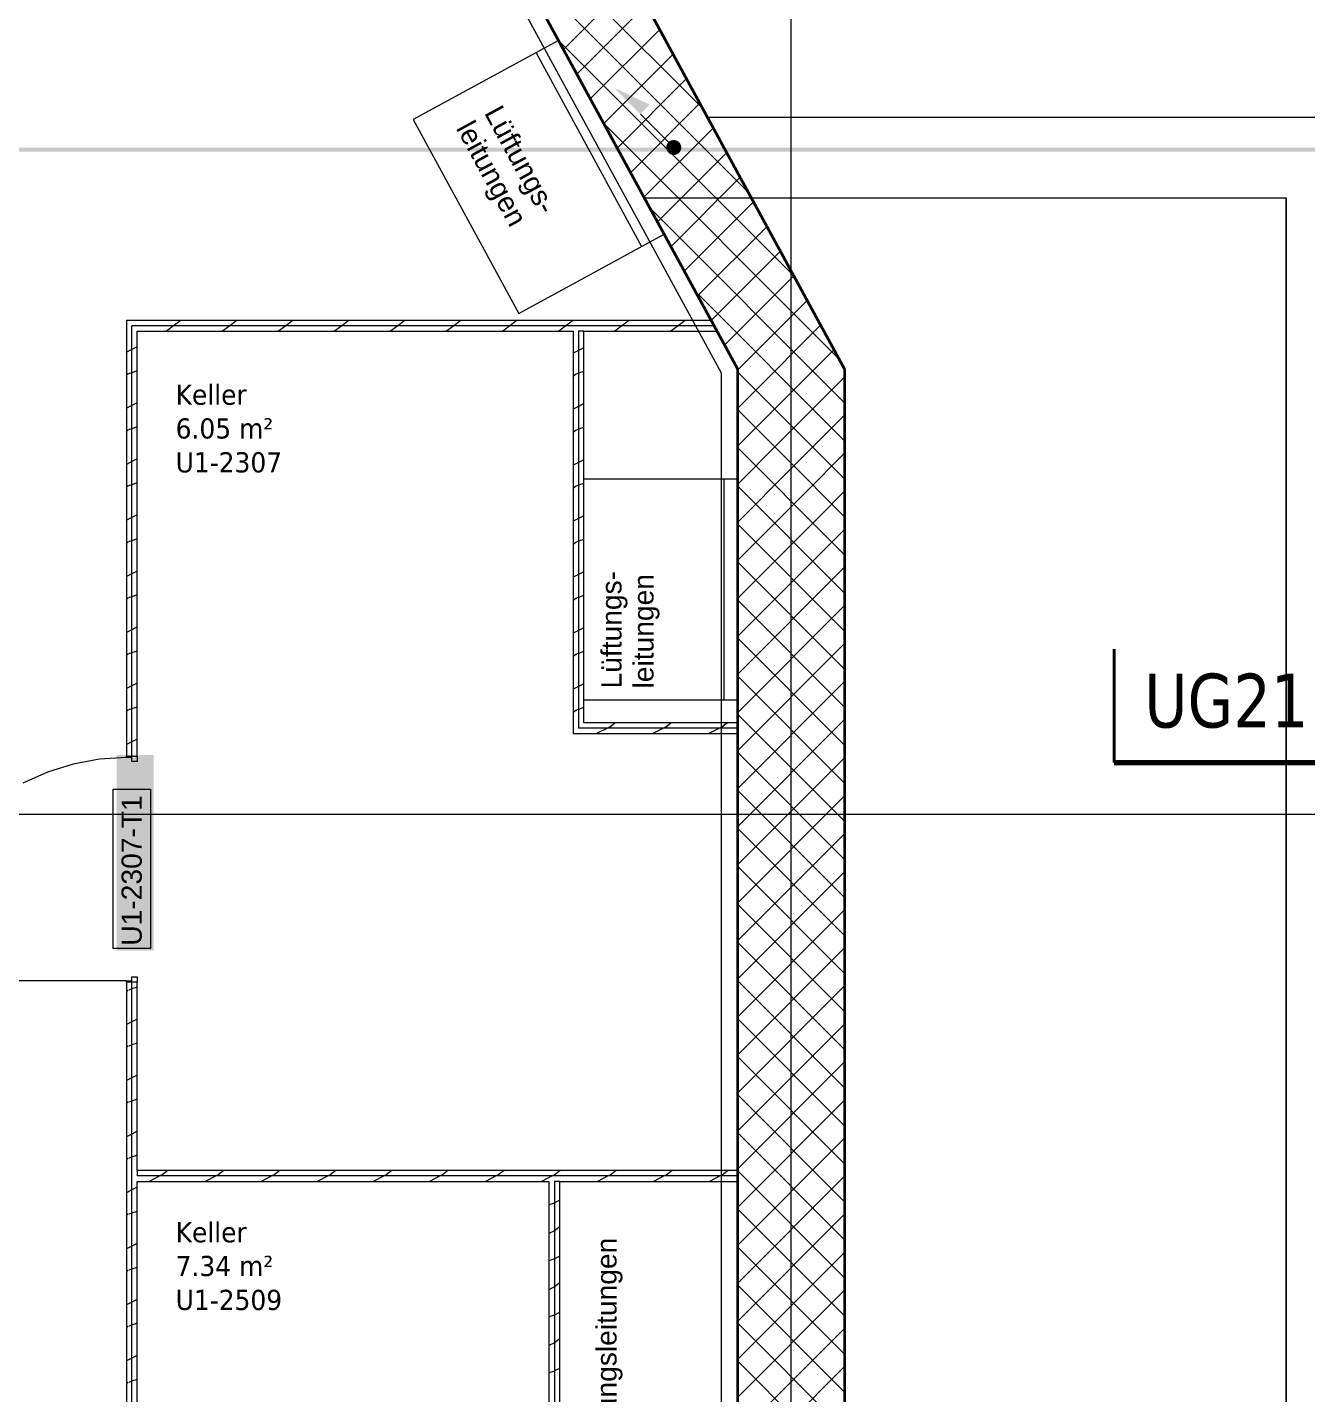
# Model space of a CAD drawing. Extents: x -1132 to 613, y -233 to 616.
# Drawn here: x -915.4 to -820.3, y 49.5 to 151.1 of the extents above; entities that cross this region are included whole.
import ezdxf
from ezdxf.lldxf.tags import DXFTag

# ---------------------------------------------------------------- set-up
doc = ezdxf.new("R2010")
doc.units = 0
doc.layers.get('0').update_dxf_attribs({"lineweight": 13})
for name, color, linetype, lineweight in [('A-AREA-____-IDEN', 7, 'Continuous', 5), ('A-DETL-____-HDLN', 7, '_Verdeckte Linien_', 9), ('A-DOOR-____-IDEN', 7, 'Continuous', 5), ('A-DOOR-FRAM-MCUT', 7, 'Continuous', 9), ('A-DOOR-OPNG-OTLN', 7, 'Continuous', 9), ('A-FLOR-____-OTLN', 7, 'Continuous', 9), ('A-FLOR-____-OVHD', 7, 'Strichpunkt - Fein', 9), ('A-WALL-____-MCUT', 7, 'Continuous', 35), ('A-WALL-____-PATT', 7, 'Continuous', 35), ('A-WALL-FNSH-MCUT', 7, 'Continuous', 35), ('S-GRID-____-OTLN', 7, 'Continuous', 5), ('Text', 7, 'Continuous', 5)]:
    doc.layers.add(name, color=color, linetype=linetype, lineweight=lineweight)
for name, color, linetype, lineweight, true_color in [('A-DETL-____-OTLN', 5, 'Continuous', 9, 0x0000ff), ('EL01_WAN_Leitung_Potentialausgleich', 1, 'fein_strichliert', 13, 0xff0000), ('G-____-____-SYMB', 7, 'Strichpunkt - Weit', 5, 0x008080)]:
    doc.layers.add(name, color=color, linetype=linetype, lineweight=lineweight, true_color=true_color)
doc.styles.get("Standard").update_dxf_attribs({"font": 'arial.ttf'})
tags = doc.linetypes.add('_Rasterlinie_', pattern=[0.375, 0.2, -0.05, 0.075, -0.05]).pattern_tags.tags
tags[10:11] = [DXFTag(74, 4), DXFTag(75, 0), DXFTag(340, '0'), DXFTag(46, 1.0), DXFTag(50, 0.0), DXFTag(44, 0.0), DXFTag(45, 0.0)]
tags[8:9] = [DXFTag(74, 4), DXFTag(75, 0), DXFTag(340, '0'), DXFTag(46, 1.0), DXFTag(50, 0.0), DXFTag(44, 0.0), DXFTag(45, 0.0)]
tags[6:7] = [DXFTag(74, 4), DXFTag(75, 0), DXFTag(340, '0'), DXFTag(46, 1.0), DXFTag(50, 0.0), DXFTag(44, 0.0), DXFTag(45, 0.0)]
tags[4:5] = [DXFTag(74, 4), DXFTag(75, 0), DXFTag(340, '0'), DXFTag(46, 1.0), DXFTag(50, 0.0), DXFTag(44, 0.0), DXFTag(45, 0.0)]
tags = doc.linetypes.add('_Schnittlinie_', pattern=[0.3, 0.15, -0.05, 0.05, -0.05]).pattern_tags.tags
tags[10:11] = [DXFTag(74, 4), DXFTag(75, 0), DXFTag(340, '0'), DXFTag(46, 1.0), DXFTag(50, 0.0), DXFTag(44, 0.0), DXFTag(45, 0.0)]
tags[8:9] = [DXFTag(74, 4), DXFTag(75, 0), DXFTag(340, '0'), DXFTag(46, 1.0), DXFTag(50, 0.0), DXFTag(44, 0.0), DXFTag(45, 0.0)]
tags[6:7] = [DXFTag(74, 4), DXFTag(75, 0), DXFTag(340, '0'), DXFTag(46, 1.0), DXFTag(50, 0.0), DXFTag(44, 0.0), DXFTag(45, 0.0)]
tags[4:5] = [DXFTag(74, 4), DXFTag(75, 0), DXFTag(340, '0'), DXFTag(46, 1.0), DXFTag(50, 0.0), DXFTag(44, 0.0), DXFTag(45, 0.0)]
tags = doc.linetypes.add('_Verdeckte Linien_', pattern=[0.15, 0.1, -0.05]).pattern_tags.tags
tags[6:7] = [DXFTag(74, 4), DXFTag(75, 0), DXFTag(340, '0'), DXFTag(46, 1.0), DXFTag(50, 0.0), DXFTag(44, 0.0), DXFTag(45, 0.0)]
tags[4:5] = [DXFTag(74, 4), DXFTag(75, 0), DXFTag(340, '0'), DXFTag(46, 1.0), DXFTag(50, 0.0), DXFTag(44, 0.0), DXFTag(45, 0.0)]
tags = doc.linetypes.add('fein_strichliert', pattern=[4, 1, -2, 1]).pattern_tags.tags
tags[8:9] = [DXFTag(74, 4), DXFTag(75, 0), DXFTag(340, '0'), DXFTag(46, 0.0), DXFTag(50, 0.0), DXFTag(44, 0.0), DXFTag(45, 0.0)]
tags[6:7] = [DXFTag(74, 4), DXFTag(75, 0), DXFTag(340, '0'), DXFTag(46, 0.0), DXFTag(50, 0.0), DXFTag(44, 0.0), DXFTag(45, 0.0)]
tags[4:5] = [DXFTag(74, 4), DXFTag(75, 0), DXFTag(340, '0'), DXFTag(46, 0.0), DXFTag(50, 0.0), DXFTag(44, 0.0), DXFTag(45, 0.0)]
tags = doc.linetypes.add('Gestrichelt', pattern=[0.1, 0.05, -0.05]).pattern_tags.tags
tags[6:7] = [DXFTag(74, 4), DXFTag(75, 0), DXFTag(340, '0'), DXFTag(46, 1.0), DXFTag(50, 0.0), DXFTag(44, 0.0), DXFTag(45, 0.0)]
tags[4:5] = [DXFTag(74, 4), DXFTag(75, 0), DXFTag(340, '0'), DXFTag(46, 1.0), DXFTag(50, 0.0), DXFTag(44, 0.0), DXFTag(45, 0.0)]
tags = doc.linetypes.add('Strichpunkt - Fein', pattern=[0.2, 0.1, -0.05, 0, -0.05]).pattern_tags.tags
tags[10:11] = [DXFTag(74, 4), DXFTag(75, 0), DXFTag(340, '0'), DXFTag(46, 1.0), DXFTag(50, 0.0), DXFTag(44, 0.0), DXFTag(45, 0.0)]
tags[8:9] = [DXFTag(74, 4), DXFTag(75, 0), DXFTag(340, '0'), DXFTag(46, 1.0), DXFTag(50, 0.0), DXFTag(44, 0.0), DXFTag(45, 0.0)]
tags[6:7] = [DXFTag(74, 4), DXFTag(75, 0), DXFTag(340, '0'), DXFTag(46, 1.0), DXFTag(50, 0.0), DXFTag(44, 0.0), DXFTag(45, 0.0)]
tags[4:5] = [DXFTag(74, 4), DXFTag(75, 0), DXFTag(340, '0'), DXFTag(46, 1.0), DXFTag(50, 0.0), DXFTag(44, 0.0), DXFTag(45, 0.0)]
tags = doc.linetypes.add('Strichpunkt - Weit', pattern=[0.5, 0.2, -0.15, 0, -0.15]).pattern_tags.tags
tags[10:11] = [DXFTag(74, 4), DXFTag(75, 0), DXFTag(340, '0'), DXFTag(46, 1.0), DXFTag(50, 0.0), DXFTag(44, 0.0), DXFTag(45, 0.0)]
tags[8:9] = [DXFTag(74, 4), DXFTag(75, 0), DXFTag(340, '0'), DXFTag(46, 1.0), DXFTag(50, 0.0), DXFTag(44, 0.0), DXFTag(45, 0.0)]
tags[6:7] = [DXFTag(74, 4), DXFTag(75, 0), DXFTag(340, '0'), DXFTag(46, 1.0), DXFTag(50, 0.0), DXFTag(44, 0.0), DXFTag(45, 0.0)]
tags[4:5] = [DXFTag(74, 4), DXFTag(75, 0), DXFTag(340, '0'), DXFTag(46, 1.0), DXFTag(50, 0.0), DXFTag(44, 0.0), DXFTag(45, 0.0)]

# ---------------------------------------------------------------- blocks, each defined once
blk = doc.blocks.new('Referenz-A0UJ2EK7XE', base_point=(-1124.08, -162.87))
at = {"layer": 'A-DETL-____-HDLN', "color": 0, "linetype": '_Verdeckte Linien_', "ltscale": 0.13}
for p, q in [((-821.81, 138.38), (-869.52, 138.38)), ((-821.81, -159.1), (-821.81, 138.38)), ((-821.81, 138.38), (-821.81, -159.1))]:
    blk.add_line(p, q, dxfattribs=at)
at = {"layer": 'A-DETL-____-OTLN', "color": 0, "linetype": 'Gestrichelt', "ltscale": 0.13}
for p, q in [((-875.9, 150.1), (-886.71, 144.22)), ((-877.57, 149.19), (-869.73, 134.79)), ((-886.71, 144.22), (-878.86, 129.81)), ((-878.86, 129.81), (-868.06, 135.7)), ((-862.61, 117.49), (-874.01, 117.49)), ((-863.61, 117.49), (-863.61, 101.09)), ((-874.01, 101.09), (-862.61, 101.09)), ((-863.81, 65.29), (-863.81, 42.29))]:
    blk.add_line(p, q, dxfattribs=at)
at = {"layer": 'A-DOOR-____-IDEN', "color": 0, "linetype": 'Continuous', "ltscale": 0.13}
for p, q in [((-909, 82.61), (-909, 94.45)), ((-909, 94.45), (-906.22, 94.45)), ((-906.22, 94.45), (-906.22, 82.61)), ((-906.22, 82.61), (-909, 82.61))]:
    blk.add_line(p, q, dxfattribs=at)
at = {"layer": 'A-DOOR-____-IDEN', "color": 7, "linetype": 'Continuous', "ltscale": 0.13, "true_color": 0xffffff}
for points in [[(-908.75, 82.44), (-905.99, 82.44), (-908.75, 96.98)], [(-905.99, 82.44), (-908.75, 96.98), (-905.99, 96.98)]]:
    blk.add_solid(points, dxfattribs=at)
at = {"layer": 'A-DOOR-FRAM-MCUT', "color": 0, "linetype": 'Continuous', "ltscale": 0.13}
for p, q in [((-908.01, 96.89), (-907.21, 96.89)), ((-908.01, 96.79), (-908.01, 96.89)), ((-907.61, 96.79), (-908.01, 96.79)), ((-907.61, 96.49), (-907.61, 96.79)), ((-907.21, 96.89), (-907.21, 96.49)), ((-907.21, 96.49), (-907.61, 96.49)), ((-907.61, 80.49), (-907.21, 80.49)), ((-907.61, 80.19), (-907.61, 80.49)), ((-907.21, 80.49), (-907.21, 80.09)), ((-908.01, 80.19), (-907.61, 80.19)), ((-908.01, 80.09), (-908.01, 80.19)), ((-907.21, 80.09), (-908.01, 80.09))]:
    blk.add_line(p, q, dxfattribs=at)
at = {"layer": 'A-DOOR-OPNG-OTLN', "color": 0, "linetype": 'Continuous', "ltscale": 0.13}
for p, q in [((-910.01, 96.67), (-911.98, 96.3)), ((-908.01, 96.79), (-910.01, 96.67)), ((-913.89, 95.71), (-915.72, 94.89)), ((-911.98, 96.3), (-913.89, 95.71)), ((-908.01, 80.19), (-924.61, 80.19))]:
    blk.add_line(p, q, dxfattribs=at)
at = {"layer": 'A-FLOR-____-OTLN', "color": 0, "linetype": 'Continuous', "ltscale": 0.13}
blk.add_line((-819.41, 144.38), (-864.82, 144.38), dxfattribs=at)
at = {"layer": 'A-FLOR-____-OVHD', "color": 0, "linetype": 'Strichpunkt - Fein', "ltscale": 0.13}
for p, q in [((-908.31, 207.07), (-863.81, 125.38)), ((-863.81, 125.38), (-863.81, -151.92))]:
    blk.add_line(p, q, dxfattribs=at)
at = {"layer": 'A-WALL-____-MCUT', "color": 0, "linetype": 'Continuous', "ltscale": 0.35}
for p, q in [((-854.61, 125.63), (-900.11, 209.16)), ((-907.11, 207.38), (-862.61, 125.69)), ((-862.61, 125.69), (-862.61, 65.69)), ((-854.61, -153.12), (-854.61, 125.63)), ((-862.61, 65.69), (-862.61, -8.73))]:
    blk.add_line(p, q, dxfattribs=at)
at = {"layer": 'A-WALL-____-MCUT', "color": 0, "linetype": 'Continuous', "lineweight": 9, "ltscale": 0.13}
for p, q in [((-907.61, 96.89), (-907.61, 128.89)), ((-864.35, 128.89), (-907.61, 128.89)), ((-874.01, 128.49), (-874.41, 128.49)), ((-874.41, 128.49), (-874.41, 98.98)), ((-862.61, 98.98), (-874.41, 98.98)), ((-907.61, 34.47), (-907.61, 80.09)), ((-907.21, 66.09), (-907.21, 65.69)), ((-862.61, 65.69), (-907.21, 65.69)), ((-875.81, 65.29), (-876.21, 65.29)), ((-876.21, 65.29), (-876.21, 40.93))]:
    blk.add_line(p, q, dxfattribs=at)
at = {"layer": 'A-WALL-____-PATT', "color": 0, "linetype": 'Continuous', "lineweight": 9, "ltscale": 0.13}
for p, q in [((-865.16, 145.02), (-882.67, 162.52)), ((-861.78, 138.8), (-879.29, 156.31)), ((-875.54, 149.42), (-870.38, 154.58)), ((-874.54, 147.59), (-869.38, 152.75)), ((-873.54, 145.76), (-868.38, 150.92)), ((-858.4, 132.59), (-875.9, 150.1)), ((-872.54, 143.93), (-867.38, 149.09)), ((-871.55, 142.1), (-866.39, 147.26)), ((-870.55, 140.27), (-865.39, 145.43)), ((-855.01, 126.38), (-872.52, 143.89)), ((-869.55, 138.44), (-864.39, 143.6)), ((-868.55, 136.61), (-863.39, 141.77)), ((-867.56, 134.77), (-862.4, 139.93)), ((-854.61, 123.14), (-869.14, 137.67)), ((-866.56, 132.94), (-861.4, 138.1)), ((-865.56, 131.11), (-860.4, 136.27)), ((-864.56, 129.28), (-859.4, 134.44)), ((-863.57, 127.45), (-858.41, 132.61)), ((-854.61, 120.32), (-865.75, 131.46)), ((-862.57, 125.62), (-857.41, 130.78)), ((-903.98, 129.29), (-904.51, 128.89)), ((-899.81, 129.29), (-900.34, 128.89)), ((-895.65, 129.29), (-896.18, 128.89)), ((-891.48, 129.29), (-892.01, 128.89)), ((-887.32, 129.29), (-887.85, 128.89)), ((-883.15, 129.29), (-883.68, 128.89)), ((-878.99, 129.29), (-879.52, 128.89)), ((-874.82, 129.29), (-875.35, 128.89)), ((-870.66, 129.29), (-871.19, 128.89)), ((-866.49, 129.29), (-867.02, 128.89)), ((-904.51, 128.89), (-905.04, 128.49)), ((-900.34, 128.89), (-900.88, 128.49)), ((-896.18, 128.89), (-896.71, 128.49)), ((-892.01, 128.89), (-892.55, 128.49)), ((-887.85, 128.89), (-888.38, 128.49)), ((-883.68, 128.89), (-884.22, 128.49)), ((-879.52, 128.89), (-880.05, 128.49)), ((-875.35, 128.89), (-875.89, 128.49)), ((-871.19, 128.89), (-871.72, 128.49)), ((-867.02, 128.89), (-867.56, 128.49)), ((-861.57, 123.79), (-856.41, 128.95)), ((-907.61, 127.12), (-908.01, 126.92)), ((-907.21, 127.32), (-907.61, 127.12)), ((-874.41, 127.06), (-874.81, 126.86)), ((-874.01, 127.26), (-874.41, 127.06)), ((-860.57, 121.96), (-855.41, 127.12)), ((-907.9, 125.31), (-908.01, 125.22)), ((-907.61, 125.4), (-907.86, 125.32)), ((-907.21, 125.54), (-907.61, 125.4)), ((-874.57, 125.31), (-874.81, 125.13)), ((-874.41, 125.36), (-874.54, 125.32)), ((-874.01, 125.5), (-874.41, 125.36)), ((-862.61, 125.58), (-862.57, 125.62)), ((-862.37, 125.25), (-862.61, 125.49)), ((-854.61, 117.49), (-862.37, 125.25)), ((-859.58, 120.13), (-854.61, 125.1)), ((-907.61, 122.96), (-908.01, 122.76)), ((-907.21, 123.16), (-907.61, 122.96)), ((-874.41, 122.9), (-874.81, 122.7)), ((-874.01, 123.1), (-874.41, 122.9)), ((-862.61, 122.75), (-861.57, 123.79)), ((-858.98, 119.04), (-862.61, 122.66)), ((-862.61, 119.93), (-860.57, 121.96)), ((-858.58, 118.3), (-854.61, 122.27)), ((-907.9, 121.14), (-908.01, 121.06)), ((-907.61, 121.24), (-907.86, 121.15)), ((-907.21, 121.37), (-907.61, 121.24)), ((-874.57, 121.14), (-874.81, 120.97)), ((-874.41, 121.2), (-874.54, 121.15)), ((-874.01, 121.33), (-874.41, 121.2)), ((-862.61, 117.1), (-859.58, 120.13)), ((-907.21, 118.99), (-907.61, 118.79)), ((-874.01, 118.93), (-874.41, 118.73)), ((-855.6, 112.82), (-862.61, 119.83)), ((-854.61, 114.66), (-858.98, 119.04)), ((-857.58, 116.46), (-854.61, 119.44)), ((-907.61, 118.79), (-908.01, 118.59)), ((-874.41, 118.73), (-874.81, 118.53)), ((-862.61, 114.27), (-858.58, 118.3)), ((-907.9, 116.98), (-908.01, 116.89)), ((-907.61, 117.07), (-907.86, 116.99)), ((-907.21, 117.21), (-907.61, 117.07)), ((-874.57, 116.98), (-874.81, 116.8)), ((-874.41, 117.03), (-874.54, 116.99)), ((-874.01, 117.17), (-874.41, 117.03)), ((-854.61, 109), (-862.61, 117)), ((-862.61, 111.44), (-857.58, 116.46)), ((-856.58, 114.63), (-854.61, 116.61)), ((-907.21, 114.83), (-907.61, 114.63)), ((-907.61, 114.63), (-908.01, 114.43)), ((-874.41, 114.57), (-874.81, 114.37)), ((-874.01, 114.77), (-874.41, 114.57)), ((-862.61, 108.61), (-856.58, 114.63)), ((-854.61, 106.17), (-862.61, 114.17)), ((-855.59, 112.8), (-854.61, 113.78)), ((-907.89, 112.81), (-908.01, 112.73)), ((-907.61, 112.91), (-907.86, 112.82)), ((-907.21, 113.04), (-907.61, 112.91)), ((-874.57, 112.81), (-874.81, 112.64)), ((-874.41, 112.87), (-874.54, 112.83)), ((-874.01, 113), (-874.41, 112.87)), ((-862.61, 105.78), (-855.59, 112.8)), ((-854.61, 111.83), (-855.6, 112.82)), ((-854.61, 103.34), (-862.61, 111.34)), ((-862.61, 102.96), (-854.61, 110.96)), ((-907.61, 110.46), (-908.01, 110.26)), ((-907.21, 110.66), (-907.61, 110.46)), ((-874.41, 110.4), (-874.81, 110.2)), ((-874.01, 110.6), (-874.41, 110.4)), ((-907.61, 108.74), (-907.86, 108.66)), ((-907.21, 108.88), (-907.61, 108.74)), ((-874.41, 108.7), (-874.53, 108.66)), ((-874.01, 108.84), (-874.41, 108.7)), ((-907.89, 108.65), (-908.01, 108.56)), ((-874.57, 108.65), (-874.81, 108.47)), ((-854.61, 100.52), (-862.61, 108.52)), ((-862.61, 100.13), (-854.61, 108.13)), ((-907.61, 106.3), (-908.01, 106.1)), ((-907.21, 106.5), (-907.61, 106.3)), ((-874.41, 106.24), (-874.81, 106.04)), ((-874.01, 106.44), (-874.41, 106.24)), ((-854.61, 97.69), (-862.61, 105.69)), ((-907.21, 104.71), (-907.61, 104.58)), ((-874.01, 104.67), (-874.41, 104.54)), ((-862.61, 97.3), (-854.61, 105.3)), ((-907.89, 104.48), (-908.01, 104.4)), ((-907.61, 104.58), (-907.86, 104.5)), ((-874.57, 104.48), (-874.81, 104.31)), ((-874.41, 104.54), (-874.53, 104.5)), ((-854.61, 94.86), (-862.61, 102.86)), ((-907.61, 102.13), (-908.01, 101.93)), ((-907.21, 102.33), (-907.61, 102.13)), ((-874.41, 102.07), (-874.81, 101.87)), ((-874.01, 102.27), (-874.41, 102.07)), ((-862.61, 94.47), (-854.61, 102.47)), ((-907.89, 100.32), (-908.01, 100.23)), ((-907.61, 100.41), (-907.86, 100.33)), ((-907.21, 100.55), (-907.61, 100.41)), ((-874.57, 100.32), (-874.81, 100.14)), ((-874.41, 100.37), (-874.53, 100.33)), ((-874.01, 100.51), (-874.41, 100.37)), ((-854.61, 92.03), (-862.61, 100.03)), ((-862.61, 91.64), (-854.61, 99.64)), ((-872.27, 98.98), (-873.07, 98.58)), ((-872, 99.11), (-872.27, 98.98)), ((-871.66, 99.38), (-872.07, 99.07)), ((-868.1, 98.98), (-868.9, 98.58)), ((-867.83, 99.11), (-868.1, 98.98)), ((-867.5, 99.38), (-867.91, 99.07)), ((-863.94, 98.98), (-864.74, 98.58)), ((-863.67, 99.11), (-863.94, 98.98)), ((-863.33, 99.38), (-863.74, 99.07)), ((-907.61, 97.97), (-908.01, 97.77)), ((-907.21, 98.17), (-907.61, 97.97)), ((-854.61, 89.2), (-862.61, 97.2)), ((-862.61, 88.81), (-854.61, 96.81)), ((-854.61, 86.37), (-862.61, 94.37)), ((-862.61, 85.98), (-854.61, 93.98)), ((-854.61, 83.55), (-862.61, 91.55)), ((-862.61, 83.16), (-854.61, 91.16)), ((-854.61, 80.72), (-862.61, 88.72)), ((-862.61, 80.33), (-854.61, 88.33)), ((-854.61, 77.89), (-862.61, 85.89)), ((-862.61, 77.5), (-854.61, 85.5)), ((-854.61, 75.06), (-862.61, 83.06)), ((-862.61, 74.67), (-854.61, 82.67)), ((-907.89, 79.49), (-908.01, 79.41)), ((-907.61, 79.59), (-907.85, 79.51)), ((-907.21, 79.72), (-907.61, 79.59)), ((-854.61, 72.23), (-862.61, 80.23)), ((-862.61, 71.84), (-854.61, 79.84)), ((-907.21, 77.34), (-907.61, 77.14)), ((-854.61, 69.4), (-862.61, 77.4)), ((-907.61, 77.14), (-908.01, 76.94)), ((-862.61, 69.01), (-854.61, 77.01)), ((-907.89, 75.33), (-908.01, 75.24)), ((-907.61, 75.43), (-907.85, 75.34)), ((-907.21, 75.56), (-907.61, 75.43)), ((-854.61, 66.58), (-862.61, 74.58)), ((-862.61, 66.19), (-854.61, 74.19)), ((-907.21, 73.18), (-907.61, 72.98)), ((-907.61, 72.98), (-908.01, 72.78)), ((-907.89, 71.17), (-908.01, 71.08)), ((-907.61, 71.26), (-907.85, 71.18)), ((-907.21, 71.39), (-907.61, 71.26)), ((-854.61, 63.75), (-862.61, 71.75)), ((-862.61, 63.36), (-854.61, 71.36)), ((-907.61, 68.81), (-908.01, 68.61)), ((-907.21, 69.01), (-907.61, 68.81)), ((-854.61, 60.92), (-862.61, 68.92)), ((-862.61, 60.53), (-854.61, 68.53)), ((-907.61, 67.1), (-907.85, 67.01)), ((-907.21, 67.23), (-907.61, 67.1)), ((-907.89, 67), (-908.01, 66.91)), ((-904.94, 66.09), (-905.39, 65.75)), ((-900.78, 66.09), (-901.22, 65.75)), ((-896.61, 66.09), (-897.06, 65.75)), ((-892.45, 66.09), (-892.89, 65.75)), ((-888.28, 66.09), (-888.73, 65.75)), ((-884.12, 66.09), (-884.56, 65.75)), ((-879.95, 66.09), (-880.4, 65.75)), ((-875.79, 66.09), (-876.23, 65.75)), ((-871.62, 66.09), (-872.07, 65.75)), ((-867.46, 66.09), (-867.9, 65.75)), ((-863.29, 66.09), (-863.74, 65.75)), ((-854.61, 58.09), (-862.61, 66.09)), ((-905.53, 65.69), (-906.33, 65.29)), ((-905.32, 65.79), (-905.53, 65.69)), ((-901.36, 65.69), (-902.16, 65.29)), ((-901.15, 65.79), (-901.36, 65.69)), ((-897.2, 65.69), (-898, 65.29)), ((-896.99, 65.79), (-897.2, 65.69)), ((-893.03, 65.69), (-893.83, 65.29)), ((-892.82, 65.79), (-893.03, 65.69)), ((-888.87, 65.69), (-889.67, 65.29)), ((-888.66, 65.79), (-888.87, 65.69)), ((-884.7, 65.69), (-885.5, 65.29)), ((-884.49, 65.79), (-884.7, 65.69)), ((-880.54, 65.69), (-881.34, 65.29)), ((-880.33, 65.79), (-880.54, 65.69)), ((-876.37, 65.69), (-877.17, 65.29)), ((-876.16, 65.79), (-876.37, 65.69)), ((-872.21, 65.69), (-873.01, 65.29)), ((-872, 65.79), (-872.21, 65.69)), ((-868.04, 65.69), (-868.84, 65.29)), ((-867.83, 65.79), (-868.04, 65.69)), ((-863.88, 65.69), (-864.68, 65.29)), ((-863.67, 65.79), (-863.88, 65.69)), ((-862.61, 57.7), (-854.61, 65.7)), ((-907.61, 64.65), (-908.01, 64.45)), ((-907.21, 64.85), (-907.61, 64.65)), ((-907.21, 63.06), (-907.61, 62.93)), ((-876.21, 63.68), (-876.61, 63.55)), ((-876.2, 63.68), (-876.21, 63.68)), ((-875.81, 63.89), (-876.16, 63.71)), ((-854.61, 55.26), (-862.61, 63.26)), ((-907.89, 62.84), (-908.01, 62.75)), ((-907.61, 62.93), (-907.85, 62.85)), ((-862.61, 54.87), (-854.61, 62.87)), ((-876.21, 61.61), (-876.61, 61.41)), ((-876.21, 61.61), (-876.23, 61.59)), ((-875.81, 61.91), (-876.21, 61.61)), ((-876.16, 61.63), (-876.21, 61.61)), ((-907.61, 60.48), (-908.01, 60.28)), ((-907.21, 60.68), (-907.61, 60.48)), ((-854.61, 52.43), (-862.61, 60.43)), ((-862.61, 52.04), (-854.61, 60.04)), ((-876.21, 59.52), (-876.61, 59.38)), ((-876.2, 59.52), (-876.21, 59.52)), ((-875.81, 59.72), (-876.16, 59.55)), ((-907.89, 58.67), (-908.01, 58.58)), ((-907.61, 58.77), (-907.85, 58.68)), ((-907.21, 58.9), (-907.61, 58.77)), ((-876.21, 57.44), (-876.61, 57.24)), ((-876.21, 57.44), (-876.23, 57.42)), ((-875.81, 57.74), (-876.21, 57.44)), ((-876.16, 57.46), (-876.21, 57.44)), ((-854.61, 49.6), (-862.61, 57.6)), ((-862.61, 49.22), (-854.61, 57.22)), ((-907.61, 56.32), (-908.01, 56.12)), ((-907.21, 56.52), (-907.61, 56.32)), ((-876.21, 55.35), (-876.61, 55.22)), ((-876.2, 55.35), (-876.21, 55.35)), ((-875.81, 55.56), (-876.16, 55.38)), ((-907.89, 54.51), (-908.01, 54.42)), ((-907.61, 54.6), (-907.85, 54.52)), ((-907.21, 54.74), (-907.61, 54.6)), ((-854.61, 46.78), (-862.61, 54.78)), ((-862.61, 46.39), (-854.61, 54.39)), ((-876.21, 53.28), (-876.61, 53.08)), ((-876.21, 53.28), (-876.23, 53.26)), ((-875.81, 53.58), (-876.21, 53.28)), ((-876.16, 53.3), (-876.21, 53.28)), ((-907.61, 52.15), (-908.01, 51.95)), ((-907.21, 52.35), (-907.61, 52.15)), ((-854.61, 43.95), (-862.61, 51.95)), ((-876.21, 51.19), (-876.61, 51.05)), ((-876.2, 51.19), (-876.21, 51.19)), ((-875.81, 51.39), (-876.16, 51.22)), ((-862.61, 43.56), (-854.61, 51.56)), ((-907.89, 50.34), (-908.01, 50.25)), ((-907.61, 50.44), (-907.85, 50.35)), ((-907.21, 50.57), (-907.61, 50.44))]:
    blk.add_line(p, q, dxfattribs=at)
at = {"layer": 'A-WALL-FNSH-MCUT', "color": 0, "linetype": 'Continuous', "lineweight": 9, "ltscale": 0.13}
for p, q in [((-908.01, 129.29), (-908.01, 96.89)), ((-864.57, 129.29), (-908.01, 129.29)), ((-907.21, 96.89), (-907.21, 128.49)), ((-907.21, 128.49), (-874.81, 128.49)), ((-874.81, 128.49), (-874.81, 98.58)), ((-874.01, 128.49), (-864.13, 128.49)), ((-874.01, 99.38), (-874.01, 128.49)), ((-874.81, 98.58), (-862.61, 98.58)), ((-862.61, 99.38), (-874.01, 99.38)), ((-908.01, 96.89), (-907.21, 96.89)), ((-908.01, 80.09), (-908.01, 34.47)), ((-907.21, 80.09), (-908.01, 80.09)), ((-907.21, 66.09), (-907.21, 80.09)), ((-862.61, 66.09), (-907.21, 66.09)), ((-907.21, 34.47), (-907.21, 65.29)), ((-907.21, 65.29), (-876.61, 65.29)), ((-876.61, 65.29), (-876.61, 40.53)), ((-875.81, 65.29), (-862.61, 65.29)), ((-875.81, 41.33), (-875.81, 65.29))]:
    blk.add_line(p, q, dxfattribs=at)
at = {"layer": 'G-____-____-SYMB', "color": 0, "linetype": 'Continuous', "lineweight": 40, "ltscale": 0.4}
blk.add_line((-834.6, 104.85), (-834.6, 96.42), dxfattribs=at)
at = {"layer": 'G-____-____-SYMB', "color": 0, "linetype": '_Schnittlinie_', "lineweight": 70, "ltscale": 0.7}
blk.add_line((-834.6, 96.42), (-814.63, 96.42), dxfattribs=at)
at = {"layer": 'S-GRID-____-OTLN', "color": 0, "linetype": '_Rasterlinie_', "ltscale": 0.13}
for p, q in [((-858.61, -159.1), (-858.61, 585.98)), ((-1115.8, 92.58), (95.18, 92.58))]:
    blk.add_line(p, q, dxfattribs=at)
at = {"layer": 'A-AREA-____-IDEN', "color": 0, "linetype": 'Continuous', "ltscale": 0.13, "char_height": 1.5, "attachment_point": 1}
for s, insert in [('{\\W0.9;\\fVerdana;Keller}', (-904.36, 124.52)), ('{\\W0.9;\\fVerdana;6.05 m²}', (-904.36, 122.01)), ('{\\W0.9;\\fVerdana;U1-2307}', (-904.36, 119.49)), ('{\\W0.9;\\fVerdana;Keller}', (-904.36, 62.26)), ('{\\W0.9;\\fVerdana;7.34 m²}', (-904.36, 59.75)), ('{\\W0.9;\\fVerdana;U1-2509}', (-904.36, 57.23))]:
    blk.add_mtext(s, dxfattribs=dict(at, insert=insert))
at = {"layer": 'A-DOOR-____-IDEN', "color": 0, "linetype": 'Continuous', "ltscale": 0.13, "insert": (-908.38, 82.81), "char_height": 1.5, "attachment_point": 1, "rotation": 90}
blk.add_mtext('{\\fArial;U1-2307-T1}', dxfattribs=at)
at = {"layer": 'G-____-____-SYMB', "color": 0, "linetype": 'Continuous', "ltscale": 0.13, "insert": (-832.36, 103.03), "char_height": 4, "attachment_point": 1}
blk.add_mtext('{\\W0.8;\\fVerdana;UG21}', dxfattribs=at)
at = {"layer": 'Text', "color": 0, "linetype": 'Continuous', "ltscale": 0.13, "char_height": 1.5, "attachment_point": 1}
for s, insert, rotation in [('{\\fArial;Lüftungs-}', (-880.14, 145.44), 298.5786), ('{\\fArial;leitungen}', (-882.23, 144.3), 298.5786), ('{\\fArial;Lüftungs-}', (-872.72, 101.93), 90), ('{\\fArial;leitungen}', (-870.34, 101.93), 90), ('{\\fArial;Lüftungsleitungen}', (-873.09, 44.56), 90)]:
    blk.add_mtext(s, dxfattribs=dict(at, insert=insert, rotation=rotation))
blk = doc.blocks.new('Steigleitung_nach oben-A0UJ2ELFXE', base_point=(-871.78, 141.58))
at = {"color": 0, "linetype": 'ByBlock', "lineweight": -2, "ltscale": 0.13}
blk.add_line((-869.81, 144.62), (-867.73, 142.54), dxfattribs=at)
for points in [[(-869.11, 145.32), (-870.51, 145.32), (-871.78, 146.59)], [(-869.81, 144.62), (-869.11, 145.32), (-870.51, 145.32)], [(-866.78, 142.14), (-867.89, 142.14), (-866.79, 142.29)], [(-867.89, 142.14), (-866.79, 142.29), (-867.88, 142.29)], [(-866.79, 142.29), (-867.88, 142.29), (-866.85, 142.42)], [(-867.88, 142.29), (-866.85, 142.42), (-867.82, 142.42)], [(-866.79, 142.29), (-867.88, 142.29), (-866.79, 142.29)], [(-867.88, 142.29), (-866.79, 142.29), (-867.88, 142.29)], [(-866.85, 142.42), (-867.82, 142.42), (-866.94, 142.54)], [(-867.82, 142.42), (-866.94, 142.54), (-867.73, 142.54)], [(-866.85, 142.42), (-867.82, 142.42), (-866.85, 142.42)], [(-867.82, 142.42), (-866.85, 142.42), (-867.82, 142.42)], [(-866.94, 142.54), (-867.73, 142.54), (-867.06, 142.63)], [(-867.73, 142.54), (-867.06, 142.63), (-867.61, 142.63)], [(-866.94, 142.54), (-867.73, 142.54), (-866.94, 142.54)], [(-867.73, 142.54), (-866.94, 142.54), (-867.73, 142.54)], [(-867.06, 142.63), (-867.61, 142.63), (-867.19, 142.68)], [(-867.61, 142.63), (-867.19, 142.68), (-867.48, 142.68)], [(-867.19, 142.68), (-867.48, 142.68), (-867.34, 142.7)], [(-867.19, 142.68), (-867.48, 142.68), (-867.19, 142.68)], [(-867.48, 142.68), (-867.19, 142.68), (-867.48, 142.68)], [(-867.88, 142), (-866.78, 142.14), (-867.89, 142.14)], [(-866.79, 142), (-867.88, 142), (-866.78, 142.14)], [(-867.82, 141.86), (-866.79, 142), (-867.88, 142)], [(-866.79, 142), (-867.88, 142), (-866.79, 142)], [(-867.88, 142), (-866.79, 142), (-867.88, 142)], [(-866.85, 141.86), (-867.82, 141.86), (-866.79, 142)], [(-867.73, 141.75), (-866.85, 141.86), (-867.82, 141.86)], [(-866.85, 141.86), (-867.82, 141.86), (-866.85, 141.86)], [(-867.82, 141.86), (-866.85, 141.86), (-867.82, 141.86)], [(-866.94, 141.75), (-867.73, 141.75), (-866.85, 141.86)], [(-867.61, 141.66), (-866.94, 141.75), (-867.73, 141.75)], [(-866.94, 141.75), (-867.73, 141.75), (-866.94, 141.75)], [(-867.73, 141.75), (-866.94, 141.75), (-867.73, 141.75)], [(-867.06, 141.66), (-867.61, 141.66), (-866.94, 141.75)], [(-867.48, 141.6), (-867.06, 141.66), (-867.61, 141.66)], [(-867.06, 141.66), (-867.61, 141.66), (-867.06, 141.66)], [(-867.61, 141.66), (-867.06, 141.66), (-867.61, 141.66)], [(-867.19, 141.6), (-867.48, 141.6), (-867.06, 141.66)], [(-867.34, 141.58), (-867.19, 141.6), (-867.48, 141.6)], [(-867.19, 141.6), (-867.48, 141.6), (-867.19, 141.6)], [(-867.48, 141.6), (-867.19, 141.6), (-867.48, 141.6)]]:
    blk.add_solid(points, dxfattribs=at)

msp = doc.modelspace()

# ---------------------------------------------------------------- linework, layer by layer
at = {"layer": 'EL01_WAN_Leitung_Potentialausgleich', "linetype": 'ByBlock', "ltscale": 0.13}
for points in [[(48.2, 141.82), (-1115.8, 141.82), (48.2, 142.12)], [(-1115.8, 141.82), (48.2, 142.12), (-1115.8, 142.12)], [(48.2, 142.12), (-1115.8, 142.12), (-1115.8, 142.12)], [(48.2, 141.82), (48.2, 141.82), (-1115.8, 141.82)]]:
    msp.add_solid(points, dxfattribs=at)

# ---------------------------------------------------------------- block references
at = {"color": 9, "lineweight": 25, "ltscale": 0.25, "true_color": 0xc0c0c0}
msp.add_blockref('Referenz-A0UJ2EK7XE', (-1124.08, -162.87), dxfattribs=at)
at = {"layer": 'EL01_WAN_Leitung_Potentialausgleich', "linetype": 'ByBlock', "ltscale": 0.13}
msp.add_blockref('Steigleitung_nach oben-A0UJ2ELFXE', (-871.78, 141.58), dxfattribs=at)

doc.saveas('drawing.dxf')
